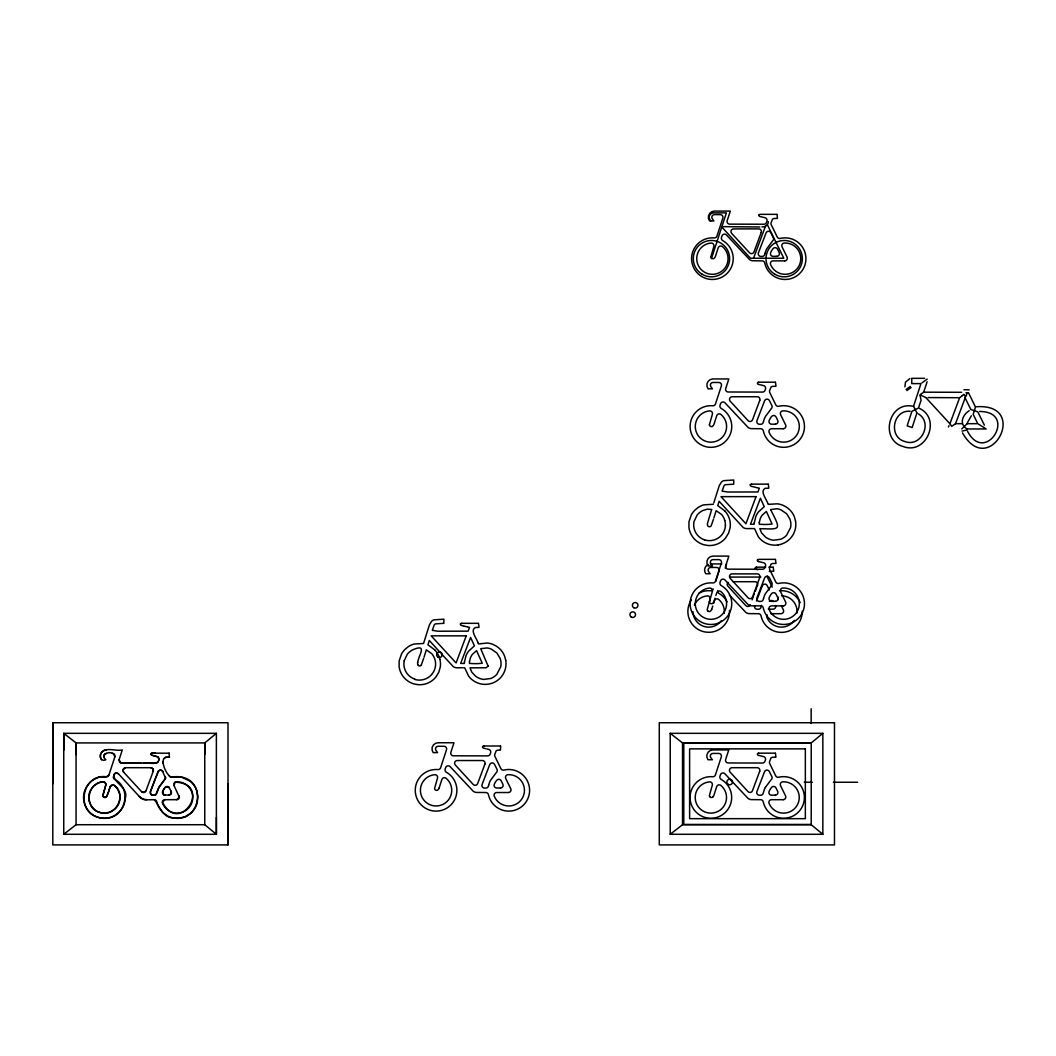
<?xml version="1.0" encoding="UTF-8"?>
<svg xmlns="http://www.w3.org/2000/svg" width="1056" height="1056" viewBox="0 0 1056 1056"><rect width="100%" height="100%" fill="white"/><g stroke="black" fill="none" stroke-linecap="round" stroke-linejoin="round"><path stroke-width="1.5" d="M52.8 783.816L52.8 722.74L228.004 722.74L228.004 844.906L52.8 844.906L52.8 722.74M63.743 750.169L63.743 733.339L216.374 733.339L216.374 834.293L63.743 834.293L63.743 733.339L76.058 742.922L204.745 742.922L216.374 733.339M76.058 754.604L76.058 742.922L76.058 824.723L63.743 834.293M204.745 754.604L204.745 742.922L204.745 824.723L216.374 834.293L216.374 817.476M228.004 844.906L228.004 783.816M108.478 792.04L106.234 797.029L104.372 797.425A3.155 3.155 0 0 1 103.937 797.227L102.92 795.907L103.488 793.03M758.868 215.134L759.145 216.071A2.759 2.759 0 0 0 760.254 216.572L765.046 217.734A2.64 2.64 0 0 1 766.92 221.219L766.445 222.499A2.64 2.64 0 0 1 764.148 224.228L729.604 224.149A2.64 2.64 0 0 1 727.175 220.691L730.316 211.094L714.463 211.094A6.164 6.164 0 0 0 709.487 220.889L713.882 220.955L712.325 218.816A2.64 2.64 0 0 1 714.463 214.619L720.324 214.619A2.64 2.64 0 0 1 722.845 218.077L716.945 236.108A2.64 2.64 0 0 1 714.199 237.917A20.803 20.803 0 0 0 692.472 264.66A20.803 20.803 0 0 0 725.366 274.93A20.803 20.803 0 0 0 722.7 240.57A2.64 2.64 0 0 1 721.486 237.481L721.974 235.95A2.64 2.64 0 0 1 726.436 234.96L749.707 259.75A7.801 7.801 0 0 0 752.519 260.779L762.168 260.872A2.64 2.64 0 0 1 764.755 262.957A20.803 20.803 0 0 0 789.611 278.969A20.803 20.803 0 0 0 805.385 253.968A20.803 20.803 0 0 0 780.252 238.418A2.64 2.64 0 0 1 777.256 237.019L771.25 224.756A2.64 2.64 0 0 1 771.144 222.684L772.53 219.08L773.969 218.473A20.566 20.566 0 0 0 775.487 218.473L777.44 218.381L777.044 214.368M757.403 560.129L757.693 561.079M169 753.179L169.435 757.205L167.482 757.284A20.566 20.566 0 0 1 165.964 757.297C158.479 759.079 167.561 777.995 172.247 777.229A20.803 20.803 0 0 1 178.226 776.688C207.61 778.232 201.287 822.98 173.448 817.951C162.241 817.674 159.694 805.517 154.176 799.682C149.371 799.55 142.758 801.029 139.313 796.488L118.43 773.784L115.909 772.992L114.708 773.626C110.801 782.417 129.492 786.826 125.162 798.653C124.832 811.668 110.55 821.66 98.195 817.331C87.014 814.163 80.52 800.738 84.968 790.007C87.067 784.516 91.568 780.041 97.073 777.982C100.624 775.447 106.537 778.853 108.94 774.932L114.84 756.901L113.533 753.72C108.94 750.697 99.832 754.723 105.89 759.766C101.059 762.142 99.145 756.677 100.967 753.284C105.481 746.275 115.764 751.621 122.311 749.918L119.17 759.502L120.424 762.656L140.923 763.211M153.239 771.263L152.935 768.834L150.77 767.699L125.558 767.699L122.945 769.996L123.618 772.121L141.557 791.63L143.999 792.436L145.966 790.772L153.239 771.263A2.64 2.64 0 0 0 150.77 767.699M158.915 760.03L158.044 757.02L152.249 755.41A2.759 2.759 0 0 1 151.127 754.921L157.04 756.545A2.64 2.64 0 0 1 158.915 760.03C156.803 766.102 148.17 761.878 143.458 763.211M750.275 484.862L750.526 485.866A2.759 2.759 0 0 0 751.634 486.367L756.769 487.608M710.939 256.634L713.816 246.47A2.64 2.64 0 0 0 711.084 243.038A15.668 15.668 0 0 0 697.673 264A15.668 15.668 0 0 0 721.406 271.471A15.668 15.668 0 0 0 722.41 246.602A2.64 2.64 0 0 0 718.199 247.843L715.414 256.45A5.227 5.227 0 0 1 714.212 258.205L714.107 258.337A1.597 1.597 0 0 1 712.985 258.72L712.378 258.601A3.155 3.155 0 0 1 711.929 258.416A1.769 1.769 0 0 1 710.873 256.634M709.474 424.486L712.364 414.322A2.64 2.64 0 0 0 709.619 410.89A15.668 15.668 0 0 0 696.208 431.851A15.668 15.668 0 0 0 719.941 439.322A15.668 15.668 0 0 0 720.944 414.454A2.64 2.64 0 0 0 716.747 415.694L715.889 418.387M709.474 601.643L710.107 599.293A2.64 2.64 0 0 0 707.375 595.874A15.668 15.668 0 0 0 694.346 605.18M966.966 428.908C959.35 424.525 961.739 415.562 969.21 410.652M404.144 660.858L407.352 654.139A16.5 16.5 0 0 1 413.2 649.625C427.746 643.447 418.651 655.235 417.727 662.284M103.567 792.752L104.953 788.04M761.521 605.365L761.046 607.16A2.64 2.64 0 0 1 758.485 609.246L757.178 609.259A2.64 2.64 0 0 1 754.697 605.669M432.511 629.732L434.254 624.835A3.036 3.036 0 0 1 435.468 623.898L441.25 623.476M722.33 490.538L724.073 485.641A3.036 3.036 0 0 1 725.287 484.717L733.722 484.176L733.722 480.005L723.835 480.638A6.098 6.098 0 0 0 721.433 482.104L719.4 485.364A9.174 9.174 0 0 0 719.096 486.156L713.79 502.88M432.34 630.34L437.804 631.211L468.125 631.158L469.511 627.383L467.61 626.947M722.159 491.159L727.624 492.017L757.944 491.964L759.33 488.189L757.099 487.687M460.442 624.043L460.706 625.046A2.759 2.759 0 0 0 461.815 625.548L463.676 626.023M105.059 787.697L105.89 784.001L104.346 782.06C87.16 780.569 83.134 808.302 99.686 812.407C115.619 818.519 128.198 793.478 113.256 784.859L110.194 786.654L107.408 795.274A5.227 5.227 0 0 1 106.22 797.016M711.691 509.494L707.282 509.164L703.019 510.431A16.5 16.5 0 0 0 697.171 514.958L693.977 521.677A15.893 15.893 0 0 0 704.629 539.906M424.05 657.175L426.32 649.849L431.706 653.638A16.196 16.196 0 0 1 434.518 658.297L434.98 659.67A15.457 15.457 0 0 1 435.587 664.237A16.17 16.17 0 0 1 434.755 669.095A15.47 15.47 0 0 1 432.63 673.2L431.68 674.388M711.612 509.744L707.546 523.103A5.227 5.227 0 0 0 707.533 525.215L707.546 525.386A1.597 1.597 0 0 0 708.246 526.35L708.814 526.601A3.155 3.155 0 0 0 709.289 526.693A1.769 1.769 0 0 0 711.176 525.835L713.447 519.314M713.869 517.981L716.14 510.668L721.525 514.444A16.196 16.196 0 0 1 724.337 519.103L724.812 520.476M423.628 658.495L421.304 664.99M715.889 595.544L716.747 592.838A2.64 2.64 0 0 1 720.944 591.611A15.668 15.668 0 0 1 719.941 616.466A15.668 15.668 0 0 1 696.208 609.008A15.668 15.668 0 0 1 709.619 588.047A2.64 2.64 0 0 1 712.364 591.466L707.216 609.47A1.769 1.769 0 0 0 708.233 611.239M713.632 603.372L714.49 600.666A2.64 2.64 0 0 1 718.7 599.438A15.668 15.668 0 0 1 724.231 613.417M715.546 419.47L713.948 424.301A5.227 5.227 0 0 1 712.76 426.056L712.655 426.188A1.597 1.597 0 0 1 711.52 426.584L710.926 426.466A3.155 3.155 0 0 1 710.477 426.268A1.769 1.769 0 0 1 709.408 424.486M108.649 791.512L110.194 786.654A2.64 2.64 0 0 1 114.404 785.426A15.668 15.668 0 0 1 117.797 789.36L119.777 794.521L119.843 800.052A15.668 15.668 0 0 1 114.932 809.054L110.246 811.998L104.848 813.12A15.668 15.668 0 0 1 95.053 810.044L91.265 806.018L89.113 800.936A15.668 15.668 0 0 1 90.248 790.733L93.456 786.245L98.036 783.143A15.668 15.668 0 0 1 103.079 781.862A2.64 2.64 0 0 1 105.811 785.281L102.934 795.458A1.742 1.742 0 0 0 102.92 795.907M715.018 598.237L713.948 601.458A5.227 5.227 0 0 1 712.76 603.2L712.655 603.346A1.597 1.597 0 0 1 711.52 603.728L710.926 603.61A3.155 3.155 0 0 1 710.477 603.425A1.769 1.769 0 0 1 709.408 601.643M712.774 606.065L711.704 609.286M711.427 258.601L726.396 212.876L713.539 212.876A4.382 4.382 0 0 0 709.988 219.846L710.807 220.955M715.691 581.434L719.136 570.913A2.64 2.64 0 0 0 716.615 567.455L710.754 567.455A2.64 2.64 0 0 0 708.616 571.652L710.173 573.791L705.778 573.725A6.164 6.164 0 0 1 708.127 564.511M725.261 568.036L726.607 563.93M913.532 406.296L920.964 383.605L911.75 383.605L911.75 378.338L924.607 378.325M916.898 413.002L912.146 427.522L907.144 425.872L911.882 411.378L918.522 407.946L921.083 400.211L919.987 395.102M920.515 394.429L923.67 392.225L927.115 381.784M967.428 422.611L971.388 415.787M439.085 788.106L441.87 779.486A2.64 2.64 0 0 1 446.081 778.259A15.668 15.668 0 0 1 445.078 803.128A15.668 15.668 0 0 1 421.344 795.656A15.668 15.668 0 0 1 434.755 774.695A2.64 2.64 0 0 1 437.488 778.114L434.61 788.291A1.769 1.769 0 0 0 435.613 790.06A3.155 3.155 0 0 0 436.049 790.258L436.656 790.376A1.597 1.597 0 0 0 437.791 789.994L437.91 789.875A5.227 5.227 0 0 0 439.124 788.119M753.522 258.232L765.428 226.301M752.096 599.874L753.456 596.218M753.918 595.003L754.367 593.776M755.278 591.347L756.637 587.704M757.086 586.489L757.535 585.275A2.64 2.64 0 0 0 755.066 581.711L733.009 581.711M961.818 423.68L955.535 423.68L951.733 426.32L949.925 423.72L959.653 397.65M955.535 423.68L965.144 397.927L970.794 409.477M756.466 601.062L762.34 585.79A2.64 2.64 0 0 1 767.184 585.565L769.309 589.934M154.744 780.318L150.414 791.657L150.704 794.099L152.896 795.234L155.839 794.64L157.793 789.73A18.612 18.612 0 0 1 158.875 787.459L165.541 778.259L162.466 770.933L160.393 770.075L158.413 771.118L155.219 779.077M975.506 407.154L973.157 414.256L977.764 423.68L967.177 423.68M948.407 426.967L948.974 425.674M164.261 758.459L165.343 757.337L169.435 757.205M765.349 787.459L771.091 779.75A2.64 2.64 0 0 0 771.804 776.53L769.362 771.553A2.64 2.64 0 0 0 764.518 771.764L756.888 791.657A2.64 2.64 0 0 0 759.356 795.234L760.663 795.234A2.64 2.64 0 0 0 763.237 793.135L764.267 789.73A18.612 18.612 0 0 1 765.349 787.459M963.64 394.403L962.174 395.789M961.739 428.934L967.124 423.733M106.234 797.029L106.115 797.148A1.624 1.624 0 0 1 105.098 797.544L103.937 797.227A2.178 2.178 0 0 1 103.435 796.884A1.69 1.69 0 0 1 102.907 795.841M712.589 797.148L712.708 797.029A1.597 1.597 0 0 1 711.454 797.544L710.846 797.425A3.155 3.155 0 0 1 710.411 797.227M822.848 733.339L670.217 733.339L670.217 834.293L822.848 834.293L822.848 733.339L811.219 742.922L683.786 743.054L683.786 824.472L811.153 824.472M670.217 834.293L682.532 824.723L811.219 824.723L822.848 834.293M961.884 396.013L959.878 397.478M906.074 389.492L910.325 386.39M906.88 390.601L911.13 387.499M922.033 382.826L927.168 379.104M769.283 571.481L770.246 571.309M770.576 509.599L776.807 508.754A16.988 16.988 0 0 1 781.004 509.837L786.694 513.81L789.941 519.169A15.338 15.338 0 0 1 790.574 527.591L786.601 535.247A16.434 16.434 0 0 1 780.608 539.273L773.546 540.236A16.962 16.962 0 0 1 765.587 537.148L761.561 532.897L759.845 528.66C780.41 529.188 781.651 530.864 770.629 509.692M909.876 378.576L905.48 382.166L904.886 386.892M168.815 795.142L171.046 793.901L171.178 791.34L168.656 786.944L165.106 787.406A15.668 15.668 0 0 0 162.611 791.525L163.825 794.864L168.815 795.142A2.64 2.64 0 0 0 171.178 791.34M176.708 799.682L179.348 797.174L174.055 785.624L175.058 782.206C213.523 783.196 179.546 836.497 162.4 802.045L165.026 799.682L176.708 799.682A2.64 2.64 0 0 0 179.084 795.881M976.76 406.718C1030.801 403.458 989.129 480.031 962.518 432.894M962.056 431.059L967.19 429.964M979.638 411.47C1018.578 411.642 985.644 465.828 967.56 431.336M961.646 392.304L923.71 392.185M443.494 623.383L443.084 623.41M443.797 623.37L443.903 619.199L434.016 619.832A6.098 6.098 0 0 0 431.614 621.284L429.62 624.452A9.174 9.174 0 0 0 429.277 625.337L423.548 643.474L414.005 644.041A20.5 20.5 0 0 0 408.21 646.734L405.068 649.334A21.688 21.688 0 0 0 401.518 654.007L399.142 660.898L399.128 666.864A20.684 20.684 0 0 0 413.899 683.892L417.688 684.631A20.671 20.671 0 0 0 435.732 677.213L438.768 672.302L440.286 667.022A20.988 20.988 0 0 0 439.969 659.393M442.781 623.423L441.936 623.449M774.616 757.258L773.956 757.284A20.566 20.566 0 0 1 772.438 757.297L771.078 757.786L769.613 761.495A2.64 2.64 0 0 0 769.718 763.567L775.724 775.83A2.64 2.64 0 0 0 778.721 777.229A20.803 20.803 0 0 1 803.867 792.792A20.803 20.803 0 0 1 788.08 817.78A20.803 20.803 0 0 1 763.224 801.781A2.64 2.64 0 0 0 760.65 799.682L750.988 799.603A7.801 7.801 0 0 1 748.189 798.56L724.904 773.784A2.64 2.64 0 0 0 720.443 774.774L719.954 776.292A2.64 2.64 0 0 0 721.169 779.394A20.803 20.803 0 0 1 723.835 813.74A20.803 20.803 0 0 1 690.941 803.471A20.803 20.803 0 0 1 712.668 776.741A2.64 2.64 0 0 0 715.414 774.932L721.314 756.901A2.64 2.64 0 0 0 718.806 753.43L712.932 753.43A2.64 2.64 0 0 0 710.794 757.627L712.364 759.766L707.956 759.713A6.164 6.164 0 0 1 712.932 749.918L728.785 749.918L725.644 759.502A2.64 2.64 0 0 0 728.072 762.96L762.617 763.039A2.64 2.64 0 0 0 764.927 761.323L765.389 760.03A2.64 2.64 0 0 0 763.514 756.545L758.723 755.41A2.759 2.759 0 0 1 757.601 754.921L757.337 753.944A2.97 2.97 0 0 1 758.116 753.245L758.604 753.152M775.051 757.231L775.909 757.205L775.474 753.179M500.465 750.064L500.676 746.024M499.594 750.103L499.158 750.13A20.566 20.566 0 0 1 497.64 750.143L496.201 750.737L494.815 754.34A2.64 2.64 0 0 0 494.921 756.413L500.927 768.676A2.64 2.64 0 0 0 503.923 770.075A20.803 20.803 0 0 1 529.069 785.624A20.803 20.803 0 0 1 513.282 810.625A20.803 20.803 0 0 1 488.426 794.614A2.64 2.64 0 0 0 485.839 792.528L476.19 792.436A7.801 7.801 0 0 1 473.392 791.406L450.107 766.616A2.64 2.64 0 0 0 445.645 767.606L445.157 769.138A2.64 2.64 0 0 0 446.371 772.226A20.803 20.803 0 0 1 449.038 806.586A20.803 20.803 0 0 1 416.143 796.316A20.803 20.803 0 0 1 437.87 769.573A2.64 2.64 0 0 0 440.616 767.765L446.516 749.734A2.64 2.64 0 0 0 444.008 746.275L438.134 746.275A2.64 2.64 0 0 0 435.996 750.473L437.567 752.611L433.198 752.611A6.164 6.164 0 0 1 438.134 742.751L453.988 742.751L450.846 752.347A2.64 2.64 0 0 0 453.275 755.806L487.819 755.885A2.64 2.64 0 0 0 490.129 754.156L490.591 752.875A2.64 2.64 0 0 0 488.717 749.39L486.922 748.968M151.972 753.139L169.435 753.218M761.917 226.934L763.396 226.868A5.28 5.28 0 0 0 768.332 221.694M968.431 392.832L965.923 392.792M759.832 226.987L721.895 226.631M958.28 397.716L928.066 397.571M910.193 411.233C892.835 409.688 888.083 437.065 904.886 441.514C921.109 447.784 933.319 422.809 918.364 413.873M776.622 214.342L760.294 214.342M775.157 382.206L758.842 382.193M967.032 428.96L986.225 428.96M767.989 484.136L751.674 484.136M775.157 559.35L758.842 559.35M721.842 563.93L710.754 563.93A6.164 6.164 0 0 0 710.305 563.944M756.584 567.178L765.772 567.178M768.834 567.178L772.913 567.178M770.774 613.694L781.004 613.694A2.64 2.64 0 0 0 783.367 609.893L781.216 605.497M461.855 623.317L478.17 623.33M670.217 733.339L682.532 742.922L811.219 742.922L811.219 824.723M483.965 745.998L500.293 745.998M152.288 753.166L155.351 753.166M775.091 753.166L758.762 753.166M804.316 782.258L812.394 782.258M833.382 782.258L857.617 782.258M76.058 824.723L204.745 824.723M463.492 667.788L464.706 667.801L468.56 676.051A20.79 20.79 0 0 0 488.426 684.13A20.698 20.698 0 0 0 505.745 660.251M462.29 667.762L461.089 667.748A38.597 38.597 0 0 0 458.304 667.814L456.152 667.735A7.801 7.801 0 0 1 453.341 666.706L441.118 653.506M730.013 577.078L760.426 577.064A2.64 2.64 0 0 0 760.835 576.998M963.904 389.743L969.17 389.836M146.665 799.682L144.514 799.603A7.762 7.762 0 0 1 142.586 799.022L139.313 796.488M756.426 567.164L755.911 567.244A2.97 2.97 0 0 0 755.132 567.851L755.436 568.907A2.759 2.759 0 0 0 756.545 569.408L757.733 569.725M912.384 406.111C888.254 401.636 879.595 440.233 903.263 446.543C926.125 455.321 941.754 418.981 919.591 408.448M775.487 382.219L775.975 386.232L774.035 386.324A20.566 20.566 0 0 1 772.504 386.338L771.078 386.932L769.692 390.535A2.64 2.64 0 0 0 769.798 392.608L775.804 404.87A2.64 2.64 0 0 0 778.787 406.27A20.803 20.803 0 0 1 803.933 421.819A20.803 20.803 0 0 1 788.146 446.82A20.803 20.803 0 0 1 763.303 430.822A2.64 2.64 0 0 0 760.716 428.723L751.054 428.63A7.801 7.801 0 0 1 748.255 427.601L724.97 402.811A2.64 2.64 0 0 0 720.509 403.814L720.034 405.332A2.64 2.64 0 0 0 721.235 408.421A20.803 20.803 0 0 1 723.901 442.781A20.803 20.803 0 0 1 691.007 432.511A20.803 20.803 0 0 1 712.747 405.768A2.64 2.64 0 0 0 715.48 403.96L721.38 385.928A2.64 2.64 0 0 0 718.872 382.47L712.998 382.47A2.64 2.64 0 0 0 710.873 386.668L712.43 388.806L708.074 388.806A6.164 6.164 0 0 1 712.998 378.946L728.851 378.946L725.71 388.542A2.64 2.64 0 0 0 728.152 392L762.683 392.08A2.64 2.64 0 0 0 764.993 390.364L765.468 389.07A2.64 2.64 0 0 0 763.58 385.585L758.789 384.45A2.759 2.759 0 0 1 757.667 383.948L757.403 382.985A2.97 2.97 0 0 1 758.182 382.285L758.683 382.193M768.332 484.15L768.808 488.176L766.867 488.255A20.566 20.566 0 0 1 765.336 488.268C759.264 491.159 767.026 499.765 767.818 503.567M775.487 559.363L775.975 563.389L774.035 563.482A20.566 20.566 0 0 1 772.504 563.482L771.078 564.089L769.692 567.692A2.64 2.64 0 0 0 769.798 569.765L775.804 582.014A2.64 2.64 0 0 0 778.787 583.427A20.803 20.803 0 0 1 803.933 598.976A20.803 20.803 0 0 1 788.146 623.977A20.803 20.803 0 0 1 763.303 607.966A2.64 2.64 0 0 0 760.716 605.88L751.054 605.788A7.801 7.801 0 0 1 748.255 604.745L724.97 579.968A2.64 2.64 0 0 0 720.509 580.958L720.034 582.49A2.64 2.64 0 0 0 721.235 585.578A20.803 20.803 0 0 1 723.901 619.938A20.803 20.803 0 0 1 691.007 609.668A20.803 20.803 0 0 1 712.747 582.925A2.64 2.64 0 0 0 715.48 581.117L721.38 563.086A2.64 2.64 0 0 0 718.872 559.627L712.998 559.627A2.64 2.64 0 0 0 710.873 563.825L712.43 565.963L708.074 565.963A6.164 6.164 0 0 1 712.998 556.103L728.851 556.103L725.71 565.699A2.64 2.64 0 0 0 728.152 569.158L762.683 569.237A2.64 2.64 0 0 0 764.993 567.508L765.468 566.227A2.64 2.64 0 0 0 763.58 562.742L758.789 561.607M773.243 567.191L773.731 571.217L771.778 571.309A20.566 20.566 0 0 1 770.246 571.309M478.5 623.344L478.988 627.356L477.048 627.449A20.566 20.566 0 0 1 475.517 627.462C469.445 630.247 477.233 639.131 477.998 642.748M461.696 623.317L461.248 623.344A2.97 2.97 0 0 0 460.403 624.004M483.806 745.985L483.305 746.064A2.97 2.97 0 0 0 482.473 746.724L482.816 747.727A2.759 2.759 0 0 0 483.925 748.229L485.72 748.691M751.516 484.123L751.001 484.202A2.97 2.97 0 0 0 750.222 484.81M713.368 504.28L703.824 504.847A20.5 20.5 0 0 0 698.042 507.553L694.888 510.14A21.688 21.688 0 0 0 691.337 514.813L688.961 521.717L688.948 527.67A20.684 20.684 0 0 0 703.718 544.698L707.507 545.45A20.671 20.671 0 0 0 725.551 538.019L728.587 533.108L730.105 527.842A20.988 20.988 0 0 0 729.802 520.212A20.671 20.671 0 0 0 725.129 511.276M466.95 626.789L464.297 626.182M970.966 409.517L977.843 411.88L984.364 425.159M925.663 397.465L920.317 395.023M978.635 424.222L985.354 428.419M963.811 394.561L965.026 395.578L965.144 397.901M725.195 511.183L717.763 505.626L719.123 501.283L743.16 527.512A7.801 7.801 0 0 0 745.972 528.554L748.123 528.634A38.597 38.597 0 0 1 750.908 528.568L754.525 528.607L758.38 536.857A20.79 20.79 0 0 0 778.246 544.936M435.376 650.364L427.931 644.807L429.304 640.477L440.022 652.265M925.795 397.518L949.846 423.68M721.776 227L750.486 258.232L783.79 258.232L767.342 224.664M729.313 594.964L745.998 612.572A7.801 7.801 0 0 0 748.81 613.615L758.459 613.694A2.64 2.64 0 0 1 761.046 615.793A20.803 20.803 0 0 0 802.217 611.239M913.559 406.336L916.859 412.896M768.214 504.346L777.216 503.831A19.628 19.628 0 0 1 783.116 505.362L785.387 506.51A23.509 23.509 0 0 1 788.383 508.609L789.862 509.942A19.694 19.694 0 0 1 794.521 517.202L795.524 521.057M478.13 643.025L478.606 643.936L487.397 643.025A19.628 19.628 0 0 1 493.297 644.556L495.568 645.704A23.509 23.509 0 0 1 498.564 647.79L500.042 649.136A19.694 19.694 0 0 1 504.689 656.396L505.705 660.251M968.524 392.832L975.52 407.114M772.213 587.123L767.54 577.592A2.64 2.64 0 0 1 767.29 576.14M417.688 664.409L417.727 664.58A1.597 1.597 0 0 0 418.427 665.544L418.994 665.782A3.155 3.155 0 0 0 419.47 665.887A1.769 1.769 0 0 0 421.357 665.029M811.153 708.748L811.153 723.452M682.532 742.922L682.532 824.723M757.35 560.076A2.97 2.97 0 0 1 758.182 559.442M758.789 561.581A2.759 2.759 0 0 1 757.667 561.106M966.9 392.66A5.597 3.472 -85.3 0 1 965.791 396.673M758.802 215.068A2.97 2.97 0 0 1 759.634 214.434M435.31 650.47A20.671 20.671 0 0 1 439.916 659.512M417.714 664.409A5.227 5.227 0 0 1 417.688 662.284M431.6 674.586A16.17 16.17 0 0 1 414.559 679.364M414.81 679.1A15.893 15.893 0 0 1 404.21 660.871M795.564 521.057A20.698 20.698 0 0 1 778.232 544.856M724.786 520.634A15.47 15.47 0 0 1 725.393 525.202M725.406 525.043A16.17 16.17 0 0 1 724.574 529.914A15.47 15.47 0 0 1 722.449 534.019L721.499 535.207A15.985 15.985 0 0 1 704.629 539.906M713.222 588.944A2.64 2.64 0 0 1 710.49 590.753A20.803 20.803 0 0 0 699.006 593.063M779.486 590.766A20.803 20.803 0 0 1 800.21 602.58M717.658 590.898A2.64 2.64 0 0 0 718.991 593.406A20.803 20.803 0 0 1 727.122 601.841M729.458 610.368A20.803 20.803 0 0 1 703.19 631.554A20.803 20.803 0 0 1 691.363 599.953M750.262 604.784A2.64 2.64 0 0 1 745.84 605.642L727.914 586.146A2.64 2.64 0 0 1 728.099 582.371M781.704 595.822A15.668 15.668 0 0 1 796.99 613.061M794.297 620.374A15.668 15.668 0 0 1 766.867 617.324A2.64 2.64 0 0 1 767.131 614.869M778.351 599.636A2.64 2.64 0 0 1 778.391 597.221M721.393 620.638A15.668 15.668 0 0 1 693.013 611.714M711.744 609.299A5.227 5.227 0 0 1 710.503 611.028L710.398 611.173A1.597 1.597 0 0 1 709.276 611.556L708.668 611.437A3.155 3.155 0 0 1 708.22 611.252M769.402 601.418A2.64 2.64 0 0 1 773.48 601.458M768.253 608.942A2.64 2.64 0 0 0 769.362 609.18L773.111 609.167A2.64 2.64 0 0 0 775.54 605.537M712.694 797.016A5.227 5.227 0 0 0 713.922 795.287L716.668 786.654A2.64 2.64 0 0 1 720.878 785.426A15.668 15.668 0 0 1 719.875 810.282A15.668 15.668 0 0 1 696.142 802.811A15.668 15.668 0 0 1 709.553 781.862A2.64 2.64 0 0 1 712.285 785.281L709.408 795.458A1.769 1.769 0 0 0 710.411 797.214M108.94 774.932A2.64 2.64 0 0 1 106.194 776.741C82.394 773.467 74.844 811.298 98.195 817.331A20.803 20.803 0 0 0 105.442 818.255C125.506 818.268 132.568 788.41 114.695 779.394A2.64 2.64 0 0 1 113.48 776.292M113.969 774.774A2.64 2.64 0 0 1 118.43 773.784M154.176 799.682A2.64 2.64 0 0 1 156.75 801.781A20.803 20.803 0 0 0 158.836 807.418L162.624 812.407L167.746 816.05A20.803 20.803 0 0 0 179.441 818.149L185.513 816.512L190.806 813.133A20.803 20.803 0 0 0 197.142 803.088L197.908 796.858L196.786 790.68A20.803 20.803 0 0 0 189.856 781.018L181.328 777.084L172.247 777.229A2.64 2.64 0 0 1 169.25 775.83M163.244 763.567A2.64 2.64 0 0 1 163.139 761.495M158.453 761.323A2.64 2.64 0 0 1 156.143 763.039L121.598 762.96A2.64 2.64 0 0 1 119.17 759.502M101.482 759.713A6.164 6.164 0 0 1 106.458 749.918M104.32 757.627A2.64 2.64 0 0 1 106.458 753.43M112.332 753.43A2.64 2.64 0 0 1 114.84 756.901M123.618 772.121A2.64 2.64 0 0 1 125.558 767.699M145.966 790.772A2.64 2.64 0 0 1 141.557 791.63M154.189 795.234A2.64 2.64 0 0 0 156.763 793.135L159.311 786.707L164.617 779.75A2.64 2.64 0 0 0 165.33 776.53M162.888 771.553A2.64 2.64 0 0 0 158.044 771.764L150.414 791.657A2.64 2.64 0 0 0 152.896 795.234M169.501 787.934A2.64 2.64 0 0 0 165.106 787.406L162.611 791.525A2.64 2.64 0 0 0 165.079 795.168M165.026 799.682A2.64 2.64 0 0 0 162.571 803.312A15.668 15.668 0 0 0 181.328 812.552A15.668 15.668 0 0 0 192.575 794.93A15.668 15.668 0 0 0 176.286 781.823A2.64 2.64 0 0 0 174.055 785.624M469.471 661.676L469.471 663.432L474.038 663.643A117.374 117.374 0 0 0 478.236 663.59L482.275 663.26L476.546 650.615L472.349 654.403A16.579 16.579 0 0 0 470.395 657.941L469.471 661.676M759.29 522.482L759.29 524.251L763.858 524.462A117.374 117.374 0 0 0 768.055 524.41L772.094 524.066L766.366 511.421L762.168 515.222A16.579 16.579 0 0 0 760.214 518.76L759.29 522.482M150.836 754.05L151.193 753.522A5.214 5.214 0 0 1 151.628 753.218L150.85 753.997M464.455 662.02L464.35 663.432L460.654 663.432L470.593 637.454L474.408 645.863L468.56 651.222A19.879 19.879 0 0 0 466.039 655.604L464.455 662.02M754.274 522.826L754.169 524.251L750.473 524.251L760.412 498.26L764.227 506.669L758.38 512.028A19.879 19.879 0 0 0 755.858 516.41L754.274 522.826M488.123 666.138L486.037 667.775L470.026 667.854L471.728 672.078L475.768 676.342A16.962 16.962 0 0 0 483.727 679.43L490.789 678.467A16.434 16.434 0 0 0 496.782 674.428L500.742 666.772A15.338 15.338 0 0 0 500.122 658.363L496.874 653.004L491.185 649.031A16.988 16.988 0 0 0 486.974 647.948L480.718 648.688L488.123 666.138M488.664 785.057L488.426 785.981A2.64 2.64 0 0 1 485.866 788.066L484.559 788.08A2.64 2.64 0 0 1 482.077 784.489L489.72 764.61A2.64 2.64 0 0 1 494.564 764.386L497.006 769.375A2.64 2.64 0 0 1 496.294 772.583L490.552 780.305A18.612 18.612 0 0 0 489.469 782.562L488.664 785.057M764.993 253.4L764.755 254.324A2.64 2.64 0 0 1 762.194 256.423L760.888 256.423A2.64 2.64 0 0 1 758.406 252.846L766.049 232.954A2.64 2.64 0 0 1 770.893 232.742L773.335 237.719A2.64 2.64 0 0 1 772.622 240.926L766.88 248.648A18.612 18.612 0 0 0 765.798 250.906L764.993 253.4M763.528 421.265L763.303 422.176A2.64 2.64 0 0 1 760.729 424.274L759.436 424.274A2.64 2.64 0 0 1 756.954 420.697L764.597 400.805A2.64 2.64 0 0 1 769.428 400.594L771.87 405.57A2.64 2.64 0 0 1 771.17 408.778L765.428 416.5A18.612 18.612 0 0 0 764.346 418.77L763.528 421.265M763.528 598.409L763.303 599.333A2.64 2.64 0 0 1 760.729 601.418L759.436 601.432A2.64 2.64 0 0 1 756.954 597.841L764.597 577.962A2.64 2.64 0 0 1 769.428 577.738L771.87 582.727A2.64 2.64 0 0 1 771.17 585.935L765.428 593.644A18.612 18.612 0 0 0 764.346 595.914L763.528 598.409M466.211 635.844L456.1 662.944L431.178 635.844L466.211 635.844M484.915 764.095L477.642 783.605A2.64 2.64 0 0 1 473.233 784.476L455.294 764.966A2.64 2.64 0 0 1 457.235 760.531L482.447 760.531A2.64 2.64 0 0 1 484.915 764.095M761.244 232.439L753.971 251.948A2.64 2.64 0 0 1 749.549 252.82L731.623 233.31A2.64 2.64 0 0 1 733.564 228.888L758.776 228.888A2.64 2.64 0 0 1 761.244 232.439M759.792 400.303L752.519 419.8A2.64 2.64 0 0 1 748.097 420.671L730.158 401.161A2.64 2.64 0 0 1 732.098 396.739L757.31 396.739A2.64 2.64 0 0 1 759.792 400.303M756.03 496.65L745.919 523.75L720.997 496.65L756.03 496.65M759.792 577.447L752.519 596.957A2.64 2.64 0 0 1 748.097 597.815L730.158 578.318A2.64 2.64 0 0 1 732.098 573.883L757.31 573.883A2.64 2.64 0 0 1 759.792 577.447M759.713 771.263L752.44 790.772A2.64 2.64 0 0 1 748.031 791.63L730.092 772.121A2.64 2.64 0 0 1 732.032 767.699L757.244 767.699A2.64 2.64 0 0 1 759.713 771.263M776.82 256.331L773.071 256.357A2.64 2.64 0 0 1 770.616 252.714A15.668 15.668 0 0 1 773.111 248.582A2.64 2.64 0 0 1 777.506 249.124L779.17 252.529A2.64 2.64 0 0 1 776.82 256.331M775.355 424.182L771.619 424.208A2.64 2.64 0 0 1 769.164 420.565A15.668 15.668 0 0 1 771.646 416.434A2.64 2.64 0 0 1 776.041 416.975L777.718 420.38A2.64 2.64 0 0 1 775.355 424.182M775.355 601.339L771.619 601.352A2.64 2.64 0 0 1 769.164 597.722A15.668 15.668 0 0 1 771.646 593.591A2.64 2.64 0 0 1 776.041 594.132L777.718 597.538A2.64 2.64 0 0 1 775.355 601.339M500.491 787.987L496.756 788.014A2.64 2.64 0 0 1 494.287 784.37A15.668 15.668 0 0 1 496.782 780.239A2.64 2.64 0 0 1 501.178 780.78L502.854 784.186A2.64 2.64 0 0 1 500.491 787.987M775.289 795.142L771.553 795.168A2.64 2.64 0 0 1 769.085 791.525A15.668 15.668 0 0 1 771.58 787.406A2.64 2.64 0 0 1 775.975 787.934L777.652 791.34A2.64 2.64 0 0 1 775.289 795.142M784.714 260.872L773.032 260.872A2.64 2.64 0 0 0 770.576 264.488A15.668 15.668 0 0 0 789.334 273.742A15.668 15.668 0 0 0 800.567 256.12A15.668 15.668 0 0 0 784.291 243.012A2.64 2.64 0 0 0 782.06 246.814L787.076 257.07A2.64 2.64 0 0 1 784.714 260.872M783.248 428.723L771.566 428.723A2.64 2.64 0 0 0 769.124 432.353A15.668 15.668 0 0 0 787.868 441.593A15.668 15.668 0 0 0 799.115 423.971A15.668 15.668 0 0 0 782.826 410.863A2.64 2.64 0 0 0 780.595 414.665L785.624 424.921A2.64 2.64 0 0 1 783.248 428.723M783.248 605.88L771.566 605.88A2.64 2.64 0 0 0 769.124 609.497A15.668 15.668 0 0 0 787.868 618.75A15.668 15.668 0 0 0 799.115 601.128A15.668 15.668 0 0 0 782.826 588.02A2.64 2.64 0 0 0 780.595 591.809L785.624 602.065A2.64 2.64 0 0 1 783.248 605.88M834.478 722.74L659.274 722.74L659.274 844.906L834.478 844.906L834.478 722.74M805.345 748.876L689.608 748.876L689.608 818.664L805.345 818.664L805.345 748.876M508.385 792.528L496.703 792.528A2.64 2.64 0 0 0 494.248 796.145A15.668 15.668 0 0 0 513.005 805.398A15.668 15.668 0 0 0 524.251 787.776A15.668 15.668 0 0 0 507.962 774.668A2.64 2.64 0 0 0 505.732 778.457L510.761 788.726A2.64 2.64 0 0 1 508.385 792.528M783.182 799.682L771.5 799.682A2.64 2.64 0 0 0 769.045 803.312A15.668 15.668 0 0 0 787.802 812.552A15.668 15.668 0 0 0 799.049 794.93A15.668 15.668 0 0 0 782.76 781.823A2.64 2.64 0 0 0 780.529 785.624L785.558 795.881A2.64 2.64 0 0 1 783.182 799.682M701.95 274.124A18.163 18.163 0 0 0 729.63 259.156A18.163 18.163 0 0 0 702.821 242.669A18.163 18.163 0 0 0 701.95 274.124M775.012 274.336A18.163 18.163 0 0 0 802.362 258.76A18.163 18.163 0 0 0 775.196 242.867A18.163 18.163 0 0 0 775.012 274.336M633.785 607.728A2.798 2.798 0 0 0 637.982 605.299A2.798 2.798 0 0 0 633.785 602.884A2.798 2.798 0 0 0 633.785 607.728M438.016 657.162A2.798 2.798 0 0 0 442.213 654.733A2.798 2.798 0 0 0 438.016 652.304A2.798 2.798 0 0 0 438.016 657.162M631.132 616.928A2.798 2.798 0 0 0 635.527 614.896A2.798 2.798 0 0 0 631.567 612.097A2.798 2.798 0 0 0 631.132 616.928M728.27 784.436A2.798 2.798 0 0 0 732.468 782.008A2.798 2.798 0 0 0 728.27 779.592A2.798 2.798 0 0 0 728.27 784.436"/></g></svg>
